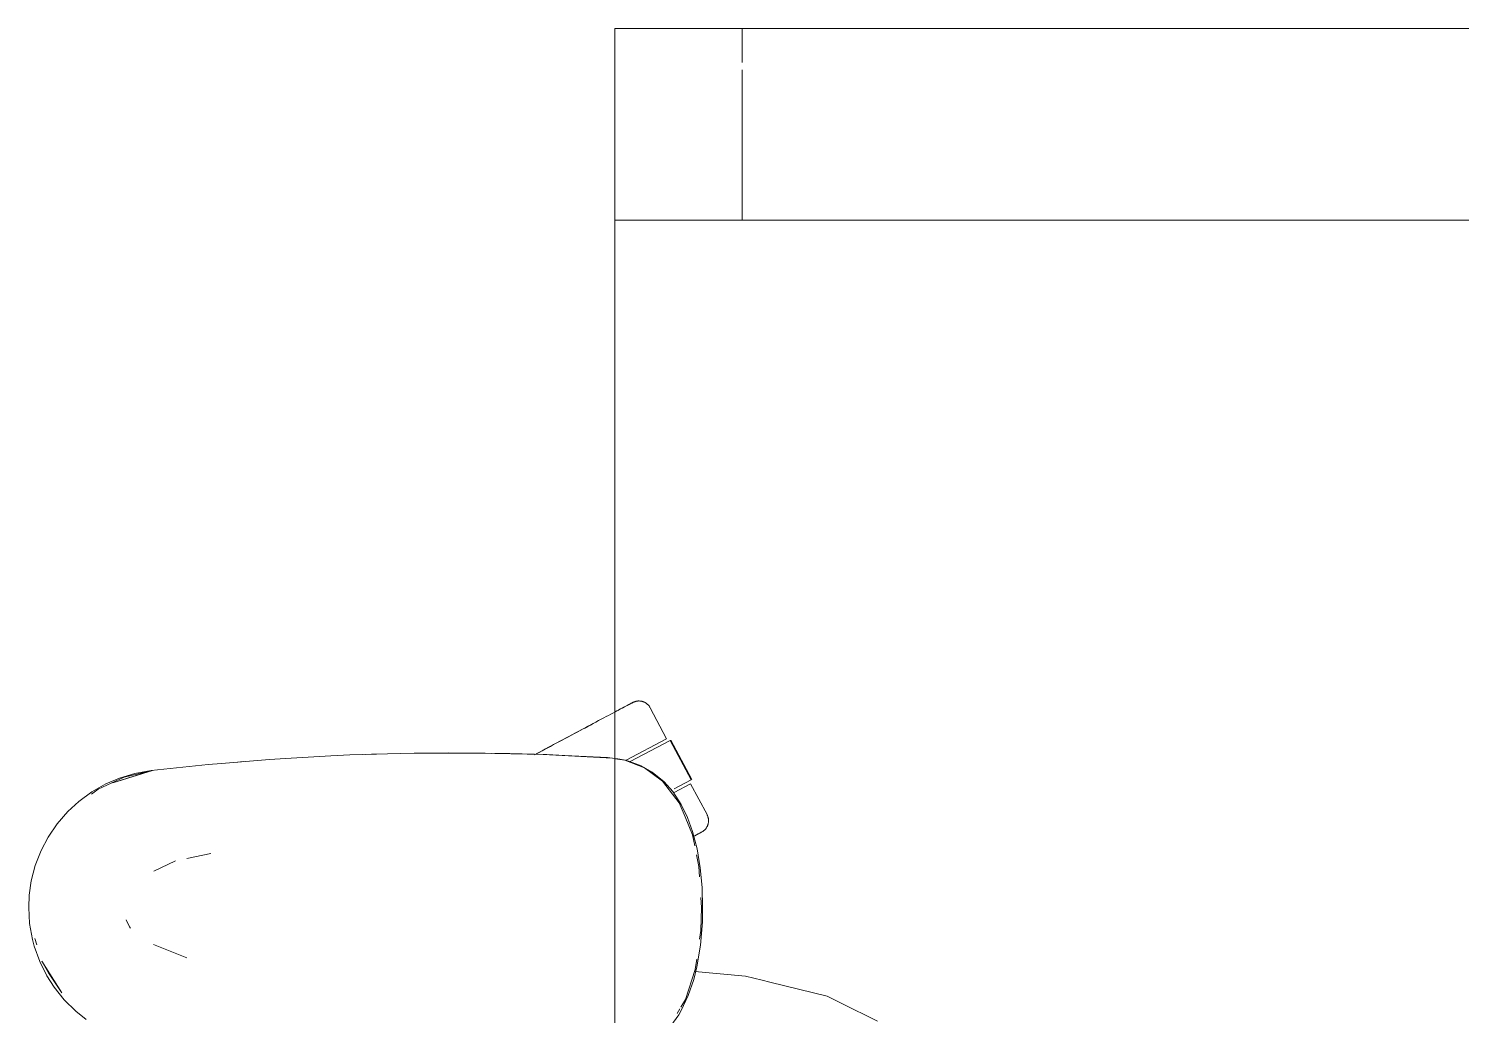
# Model space of a CAD drawing. Header units: millimetres. Extents: x 155927 to 317870, y -36033 to 97293.
# Drawn here: x 209586.1 to 210035.3, y 10675.4 to 10984.7 of the extents above; entities that cross this region are included whole.
import ezdxf

# ---------------------------------------------------------------- set-up
doc = ezdxf.new("R2010")
doc.units = ezdxf.units.MM
doc.header["$MEASUREMENT"] = 0
doc.layers.add('G-IMPT', color=8, linetype='CONTINUOUS', lineweight=9)
doc.layers.add('I-FURN', color=8, linetype='CONTINUOUS', lineweight=9)

msp = doc.modelspace()

# ---------------------------------------------------------------- linework, layer by layer
at = {"layer": 'G-IMPT'}
for p, q in [((209646.5, 10754.37), (209642.37, 10754.03)), ((209661.55, 10755.62), (209646.5, 10754.37)), ((209653.37, 10754.97), (209651.69, 10754.8)), ((209661.55, 10755.62), (209666.64, 10755.95)), ((209666.64, 10755.95), (209680.78, 10756.76)), ((209686.8, 10757.01), (209680.78, 10756.76)), ((209686.8, 10757.01), (209698.56, 10757.4)), ((209691.69, 10757.15), (209693.62, 10757.26)), ((209693.62, 10757.26), (209695.12, 10757.28)), ((209706.98, 10757.57), (209698.56, 10757.4)), ((209706.98, 10757.57), (209717.78, 10757.65)), ((209706.98, 10757.57), (209727.17, 10757.61)), ((209706.98, 10757.57), (209737, 10757.45)), ((209737, 10757.45), (209717.78, 10757.65)), ((209727.17, 10757.61), (209737, 10757.45)), ((209727.17, 10757.61), (209748.56, 10757.11)), ((209727.17, 10757.61), (209747.35, 10757.15)), ((209727.17, 10757.57), (209729.2, 10757.59)), ((209729.2, 10757.59), (209731.11, 10757.52)), ((209737, 10757.45), (209748.56, 10757.11)), ((209748.56, 10757.11), (209747.35, 10757.15)), ((209747.35, 10757.15), (209769.14, 10756.06)), ((209747.35, 10757.15), (209767.53, 10756.17)), ((209748.56, 10757.11), (209769.14, 10756.06)), ((209769.14, 10756.06), (209767.53, 10756.17)), ((209769.14, 10756.06), (209770.78, 10755.81)), ((209773, 10755.34), (209769.83, 10755.82)), ((209773.18, 10755.36), (209770.78, 10755.81)), ((209773, 10755.34), (209779.2, 10752.93)), ((209773.18, 10755.36), (209774.52, 10754.99)), ((209778.17, 10753.6), (209774.52, 10754.99)), ((209615.98, 10750.08), (209607.92, 10746.34)), ((209624.95, 10752.12), (209612.49, 10748.29)), ((209612.49, 10748.29), (209621.64, 10751.21)), ((209614.53, 10749.76), (209619.4, 10751.23)), ((209615.98, 10750.08), (209624.39, 10751.99)), ((209624.44, 10752.12), (209619.4, 10751.23)), ((209624.95, 10752.12), (209621.64, 10751.21)), ((209642.37, 10754.03), (209624.44, 10752.12)), ((209778.17, 10753.6), (209781.6, 10751.64)), ((209779.2, 10752.93), (209784.82, 10748.76)), ((209781.6, 10751.64), (209785.34, 10748.57)), ((209601.77, 10742.44), (209605.85, 10745.44)), ((209605.81, 10744.75), (209607.92, 10746.34)), ((209610.3, 10747.95), (209605.85, 10745.44)), ((209610.3, 10747.95), (209614.53, 10749.76)), ((209784.82, 10748.76), (209790.04, 10741.97)), ((209788.01, 10745.53), (209785.34, 10748.57)), ((209790.66, 10741.48), (209788.01, 10745.53)), ((209601.77, 10742.44), (209598.33, 10739.28)), ((209790.04, 10741.97), (209791.88, 10737.58)), ((209790.66, 10741.48), (209792.65, 10737.41)), ((209595.01, 10735.44), (209598.33, 10739.28)), ((209794.21, 10731.96), (209791.88, 10737.58)), ((209794.23, 10733.07), (209792.65, 10737.41)), ((209592.18, 10731.27), (209595.01, 10735.44)), ((209794.21, 10731.96), (209794.91, 10728.49)), ((209794.23, 10733.07), (209795.66, 10727.59)), ((209592.18, 10731.27), (209589.99, 10727.11)), ((209796.66, 10721.66), (209795.66, 10727.59)), ((209589.99, 10727.11), (209588.16, 10722.4)), ((209625.32, 10720.55), (209632.11, 10723.82)), ((209643.16, 10726.15), (209635.72, 10724.58)), ((209795.48, 10725.75), (209796.25, 10722)), ((209586.9, 10717.53), (209588.16, 10722.4)), ((209796.25, 10722), (209796.44, 10718.79)), ((209796.66, 10721.66), (209797.23, 10715.51)), ((209586.9, 10717.53), (209586.25, 10713.02)), ((209797.41, 10709.17), (209797.23, 10715.51)), ((209586.08, 10709.17), (209586.25, 10713.02)), ((209796.84, 10712.28), (209797.03, 10709.17)), ((209586.08, 10709.17), (209586.37, 10704.13)), ((209616.69, 10705.34), (209617.71, 10703.12)), ((209796.8, 10702.01), (209797.03, 10709.17)), ((209797.32, 10704.66), (209797.41, 10709.17)), ((209586.37, 10704.13), (209587.25, 10699.18)), ((209617.71, 10703.12), (209618, 10702.67)), ((209796.8, 10702.01), (209796.41, 10699.22)), ((209797.32, 10704.66), (209796.74, 10697.35)), ((209587.25, 10699.18), (209587.82, 10697.05)), ((209589.53, 10692.28), (209587.82, 10697.05)), ((209588.62, 10697.49), (209588, 10699.52)), ((209635.66, 10693.45), (209625.23, 10697.6)), ((209795.62, 10690.59), (209796.74, 10697.35)), ((209589.53, 10692.28), (209591.77, 10687.77)), ((209590.17, 10692.38), (209592.33, 10688.7)), ((209590.17, 10692.38), (209596.5, 10682.43)), ((209795.54, 10693.04), (209795.07, 10689.75)), ((209591.77, 10687.77), (209594.03, 10684.22)), ((209592.33, 10688.7), (209596.5, 10682.43)), ((209795.07, 10689.75), (209792.04, 10680.35)), ((209794.65, 10686.66), (209795.62, 10690.59)), ((209794.94, 10689.13), (209810.82, 10687.68)), ((209810.82, 10687.68), (209816.11, 10686.38)), ((209597.22, 10680.25), (209594.03, 10684.22)), ((209794.65, 10686.66), (209792.91, 10681.57)), ((209818.48, 10685.8), (209816.11, 10686.38)), ((209836.42, 10681.4), (209818.48, 10685.8)), ((209597.22, 10680.25), (209600.83, 10676.7)), ((209792.04, 10680.35), (209790.58, 10677.9)), ((209792.91, 10681.57), (209790.7, 10676.94)), ((209840.79, 10679.25), (209836.42, 10681.4)), ((209840.79, 10679.25), (209852.25, 10673.61)), ((209600.83, 10676.7), (209604.14, 10674.08)), ((209787.45, 10672.11), (209789.9, 10675.56)), ((209790.3, 10677.43), (209789.44, 10675.99)), ((209790.7, 10676.94), (209789.9, 10675.56))]:
    msp.add_line(p, q, dxfattribs=at)
at = {"layer": 'I-FURN'}
for p, q in [((209769.83, 10984.71), (210569.83, 10984.71)), ((209809.83, 10984.71), (209769.83, 10984.71)), ((209769.83, 10984.71), (209769.83, 10924.71)), ((209769.83, 10924.71), (209769.83, 10984.71)), ((210569.83, 10984.71), (209769.83, 10984.71)), ((209769.83, 10984.71), (209769.83, 9384.71)), ((209769.83, 9384.71), (209769.83, 10984.71)), ((209769.83, 10984.71), (210569.83, 10984.71)), ((210529.83, 10984.71), (209809.83, 10984.71)), ((209809.83, 10984.71), (209809.83, 10974.13)), ((209809.83, 10984.71), (209809.83, 10974.13)), ((209809.83, 10971.81), (209809.83, 10924.71)), ((209809.83, 10971.81), (209809.83, 10924.71)), ((209769.83, 10924.71), (209809.83, 10924.71)), ((210204.83, 10924.71), (209769.83, 10924.71)), ((209809.83, 10924.71), (210529.83, 10924.71)), ((209772.89, 10772.07), (209773.32, 10772.3)), ((209773.53, 10772.41), (209773.12, 10772.2)), ((209773.32, 10772.3), (209773.71, 10772.51)), ((209773.91, 10772.61), (209773.53, 10772.41)), ((209773.71, 10772.51), (209774.06, 10772.7)), ((209774.24, 10772.79), (209773.91, 10772.61)), ((209774.06, 10772.7), (209774.38, 10772.87)), ((209774.54, 10772.95), (209774.24, 10772.79)), ((209774.38, 10772.87), (209774.66, 10773.01)), ((209774.8, 10773.09), (209774.54, 10772.95)), ((209774.66, 10773.01), (209774.9, 10773.14)), ((209775.02, 10773.2), (209774.8, 10773.09)), ((209774.9, 10773.14), (209775.1, 10773.25)), ((209775.2, 10773.3), (209775.02, 10773.2)), ((209775.1, 10773.25), (209775.26, 10773.34)), ((209775.34, 10773.37), (209775.2, 10773.3)), ((209775.26, 10773.34), (209775.39, 10773.4)), ((209775.44, 10773.43), (209775.34, 10773.37)), ((209775.39, 10773.4), (209775.47, 10773.44)), ((209775.5, 10773.46), (209775.44, 10773.43)), ((209775.47, 10773.44), (209775.51, 10773.47)), ((209775.52, 10773.47), (209775.5, 10773.46)), ((209775.51, 10773.47), (209775.52, 10773.47)), ((209775.52, 10773.47), (209775.66, 10773.54)), ((209775.66, 10773.54), (209775.81, 10773.61)), ((209775.81, 10773.61), (209775.96, 10773.67)), ((209775.96, 10773.67), (209776.11, 10773.72)), ((209776.11, 10773.72), (209776.26, 10773.77)), ((209776.26, 10773.77), (209776.42, 10773.82)), ((209776.42, 10773.82), (209776.57, 10773.85)), ((209776.57, 10773.85), (209776.73, 10773.88)), ((209776.73, 10773.88), (209776.89, 10773.91)), ((209776.89, 10773.91), (209777.05, 10773.92)), ((209777.05, 10773.92), (209777.21, 10773.94)), ((209777.21, 10773.94), (209777.37, 10773.94)), ((209777.37, 10773.94), (209777.53, 10773.94)), ((209777.53, 10773.94), (209777.7, 10773.93)), ((209777.7, 10773.93), (209777.86, 10773.92)), ((209777.86, 10773.92), (209778.02, 10773.89)), ((209778.02, 10773.89), (209778.17, 10773.87)), ((209778.17, 10773.87), (209778.33, 10773.83)), ((209778.33, 10773.83), (209778.49, 10773.79)), ((209778.49, 10773.79), (209778.64, 10773.75)), ((209778.64, 10773.75), (209778.8, 10773.69)), ((209778.8, 10773.69), (209778.95, 10773.64)), ((209778.95, 10773.64), (209779.09, 10773.57)), ((209779.09, 10773.57), (209779.24, 10773.5)), ((209779.24, 10773.5), (209779.38, 10773.43)), ((209779.38, 10773.43), (209779.52, 10773.34)), ((209779.52, 10773.34), (209779.66, 10773.26)), ((209779.66, 10773.26), (209779.79, 10773.16)), ((209779.79, 10773.16), (209779.92, 10773.07)), ((209779.92, 10773.07), (209780.04, 10772.96)), ((209780.04, 10772.96), (209780.16, 10772.86)), ((209780.16, 10772.86), (209780.28, 10772.74)), ((209780.28, 10772.74), (209780.39, 10772.63)), ((209780.39, 10772.63), (209780.49, 10772.51)), ((209780.49, 10772.51), (209780.59, 10772.38)), ((209780.59, 10772.38), (209780.69, 10772.25)), ((209780.69, 10772.25), (209780.78, 10772.12)), ((209764.8, 10767.77), (209763.96, 10767.32)), ((209765.61, 10768.2), (209764.8, 10767.77)), ((209766.4, 10768.62), (209765.61, 10768.2)), ((209767.16, 10769.02), (209766.4, 10768.62)), ((209767.89, 10769.42), (209767.16, 10769.02)), ((209768.6, 10769.79), (209767.89, 10769.42)), ((209769.28, 10770.15), (209768.6, 10769.79)), ((209769.93, 10770.5), (209769.28, 10770.15)), ((209770.54, 10770.82), (209769.93, 10770.5)), ((209771.13, 10771.13), (209770.54, 10770.82)), ((209770.81, 10770.97), (209771.38, 10771.27)), ((209771.68, 10771.43), (209771.13, 10771.13)), ((209771.38, 10771.27), (209771.92, 10771.56)), ((209772.19, 10771.7), (209771.68, 10771.43)), ((209771.92, 10771.56), (209772.42, 10771.82)), ((209772.68, 10771.96), (209772.19, 10771.7)), ((209772.42, 10771.82), (209772.89, 10772.07)), ((209773.12, 10772.2), (209772.68, 10771.96)), ((209780.78, 10772.12), (209780.87, 10771.98)), ((209780.87, 10771.98), (209780.95, 10771.84)), ((209780.95, 10771.84), (209780.97, 10771.8)), ((209786.12, 10762.12), (209780.97, 10771.8)), ((209756.62, 10763.42), (209755.64, 10762.9)), ((209756.09, 10763.14), (209757.06, 10763.66)), ((209757.59, 10763.94), (209756.62, 10763.42)), ((209757.06, 10763.66), (209758.03, 10764.17)), ((209758.54, 10764.44), (209757.59, 10763.94)), ((209758.03, 10764.17), (209758.98, 10764.68)), ((209759.49, 10764.95), (209758.54, 10764.44)), ((209758.98, 10764.68), (209759.92, 10765.17)), ((209760.42, 10765.44), (209759.49, 10764.95)), ((209759.92, 10765.17), (209760.84, 10765.67)), ((209761.33, 10765.93), (209760.42, 10765.44)), ((209760.84, 10765.67), (209761.75, 10766.15)), ((209762.23, 10766.4), (209761.33, 10765.93)), ((209761.75, 10766.15), (209762.63, 10766.62)), ((209763.1, 10766.87), (209762.23, 10766.4)), ((209762.63, 10766.62), (209763.5, 10767.08)), ((209763.96, 10767.32), (209763.1, 10766.87)), ((209763.5, 10767.08), (209764.35, 10767.53)), ((209747.1, 10758.36), (209748.1, 10758.89)), ((209748.64, 10759.18), (209747.64, 10758.65)), ((209748.1, 10758.89), (209749.1, 10759.42)), ((209749.65, 10759.71), (209748.64, 10759.18)), ((209749.1, 10759.42), (209750.11, 10759.96)), ((209750.65, 10760.25), (209749.65, 10759.71)), ((209750.11, 10759.96), (209751.11, 10760.49)), ((209751.66, 10760.78), (209750.65, 10760.25)), ((209751.11, 10760.49), (209752.12, 10761.03)), ((209752.66, 10761.31), (209751.66, 10760.78)), ((209752.12, 10761.03), (209753.12, 10761.56)), ((209753.66, 10761.85), (209752.66, 10761.31)), ((209753.12, 10761.56), (209754.12, 10762.09)), ((209754.65, 10762.37), (209753.66, 10761.85)), ((209754.12, 10762.09), (209755.11, 10762.62)), ((209755.64, 10762.9), (209754.65, 10762.37)), ((209755.11, 10762.62), (209756.09, 10763.14)), ((209786.12, 10762.12), (209773.45, 10755.38)), ((209774.73, 10754.93), (209787.24, 10761.58)), ((209787.24, 10761.58), (209793.81, 10749.22)), ((209793.98, 10749.31), (209787.41, 10761.67)), ((209745.65, 10757.59), (209744.67, 10757.07)), ((209745.12, 10757.31), (209746.11, 10757.83)), ((209746.64, 10758.12), (209745.65, 10757.59)), ((209746.11, 10757.83), (209747.1, 10758.36)), ((209747.64, 10758.65), (209746.64, 10758.12)), ((209793.63, 10747.99), (209788.44, 10745.23)), ((209793.81, 10749.22), (209788.52, 10746.41)), ((209798.78, 10738.3), (209793.63, 10747.99)), ((209798.78, 10738.3), (209798.85, 10738.16)), ((209798.85, 10738.16), (209798.92, 10738.01)), ((209798.92, 10738.01), (209798.98, 10737.86)), ((209798.98, 10737.86), (209799.03, 10737.71)), ((209799.03, 10737.71), (209799.08, 10737.56)), ((209799.08, 10737.56), (209799.13, 10737.4)), ((209799.13, 10737.4), (209799.16, 10737.25)), ((209799.16, 10737.25), (209799.19, 10737.09)), ((209799.19, 10737.09), (209799.22, 10736.93)), ((209799.22, 10736.93), (209799.23, 10736.77)), ((209799.23, 10736.77), (209799.25, 10736.61)), ((209799.25, 10736.61), (209799.25, 10736.45)), ((209799.25, 10736.45), (209799.25, 10736.29)), ((209794.91, 10731.68), (209795.3, 10731.89)), ((209795.5, 10732), (209795.13, 10731.8)), ((209795.3, 10731.89), (209795.66, 10732.08)), ((209795.84, 10732.17), (209795.5, 10732)), ((209795.66, 10732.08), (209795.98, 10732.25)), ((209796.13, 10732.33), (209795.84, 10732.17)), ((209795.98, 10732.25), (209796.26, 10732.4)), ((209796.39, 10732.47), (209796.13, 10732.33)), ((209796.26, 10732.4), (209796.5, 10732.53)), ((209796.61, 10732.59), (209796.39, 10732.47)), ((209796.5, 10732.53), (209796.7, 10732.63)), ((209796.79, 10732.68), (209796.61, 10732.59)), ((209796.7, 10732.63), (209796.86, 10732.72)), ((209796.93, 10732.76), (209796.79, 10732.68)), ((209796.86, 10732.72), (209796.98, 10732.78)), ((209797.03, 10732.81), (209796.93, 10732.76)), ((209796.98, 10732.78), (209797.06, 10732.83)), ((209797.09, 10732.84), (209797.03, 10732.81)), ((209797.06, 10732.83), (209797.11, 10732.85)), ((209797.11, 10732.85), (209797.09, 10732.84)), ((209797.15, 10732.87), (209797.11, 10732.85)), ((209797.11, 10732.85), (209797.11, 10732.85)), ((209797.29, 10732.95), (209797.15, 10732.87)), ((209797.43, 10733.04), (209797.29, 10732.95)), ((209797.56, 10733.13), (209797.43, 10733.04)), ((209797.69, 10733.23), (209797.56, 10733.13)), ((209797.81, 10733.33), (209797.69, 10733.23)), ((209797.94, 10733.43), (209797.81, 10733.33)), ((209798.05, 10733.55), (209797.94, 10733.43)), ((209798.17, 10733.66), (209798.05, 10733.55)), ((209798.27, 10733.78), (209798.17, 10733.66)), ((209798.38, 10733.9), (209798.27, 10733.78)), ((209798.47, 10734.03), (209798.38, 10733.9)), ((209798.57, 10734.17), (209798.47, 10734.03)), ((209798.65, 10734.3), (209798.57, 10734.17)), ((209798.73, 10734.44), (209798.65, 10734.3)), ((209798.81, 10734.58), (209798.73, 10734.44)), ((209798.88, 10734.73), (209798.81, 10734.58)), ((209798.95, 10734.87), (209798.88, 10734.73)), ((209799, 10735.02), (209798.95, 10734.87)), ((209799.06, 10735.18), (209799, 10735.02)), ((209799.1, 10735.33), (209799.06, 10735.18)), ((209799.14, 10735.49), (209799.1, 10735.33)), ((209799.18, 10735.65), (209799.14, 10735.49)), ((209799.2, 10735.8), (209799.18, 10735.65)), ((209799.23, 10735.96), (209799.2, 10735.8)), ((209799.24, 10736.12), (209799.23, 10735.96)), ((209799.25, 10736.29), (209799.24, 10736.12)), ((209794.48, 10731.45), (209794.91, 10731.68)), ((209795.13, 10731.8), (209794.72, 10731.58))]:
    msp.add_line(p, q, dxfattribs=at)

doc.saveas('drawing.dxf')
